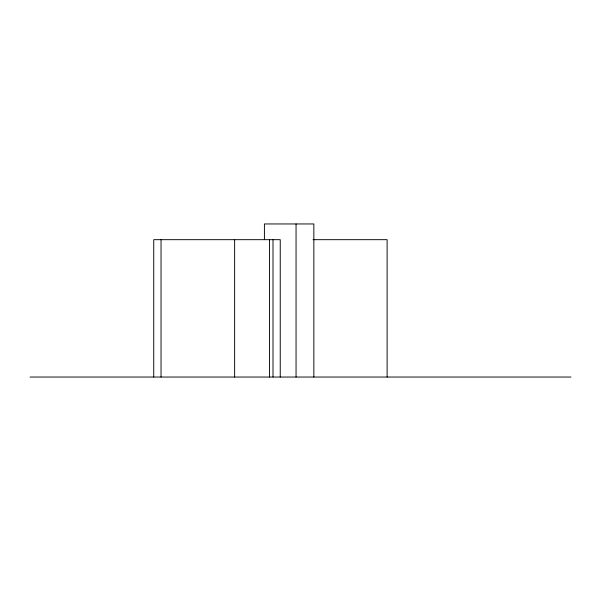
<?xml version="1.0" encoding="UTF-8"?>
<svg xmlns="http://www.w3.org/2000/svg" width="601" height="601" viewBox="0 0 601 601"><rect width="100%" height="100%" fill="white"/><g stroke="black" fill="none" stroke-linecap="round" stroke-linejoin="round"><path stroke-width="0.9" d="M313.038 239.671L387.119 239.671L387.119 377.045M30.05 377.045L570.95 377.045M313.842 377.045L313.842 223.955L264.41 223.955L264.41 239.671M296.053 223.955L296.053 377.045M280.239 377.045L280.239 239.671L153.743 239.671L153.743 377.045M273.004 239.671L273.004 377.045M269.503 239.671L269.503 377.045M234.63 239.671L234.63 377.045M161.038 239.671L161.038 377.045"/></g></svg>
